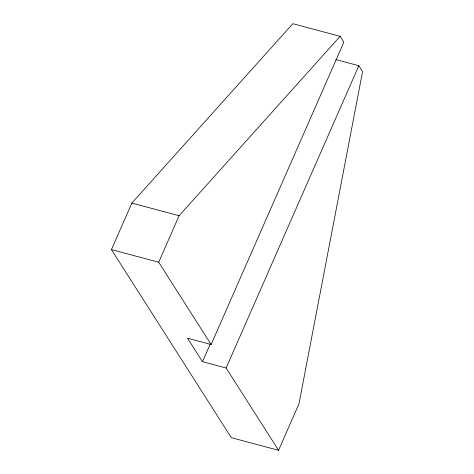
<?xml version="1.0" encoding="UTF-8"?>
<svg xmlns="http://www.w3.org/2000/svg" width="474" height="474" viewBox="0 0 474 474"><rect width="100%" height="100%" fill="white"/><g stroke="black" fill="none" stroke-linecap="round" stroke-linejoin="round"><path stroke-width="0.71" d="M278.564 450.3L231.3 437.662L111.431 249.591L131.849 203.085L292.825 23.7L340.095 36.338L343.84 42.21L211.137 344.509L187.508 338.193L202.493 361.698L226.122 368.02L278.564 450.3L298.981 403.795L362.569 71.598L358.824 65.72L335.882 59.588M211.137 344.509L158.695 262.229L179.113 215.717L340.095 36.338M202.493 361.698L210.225 344.077M226.122 368.02L358.824 65.72M131.849 203.085L179.113 215.717M111.431 249.591L158.695 262.229"/></g></svg>
